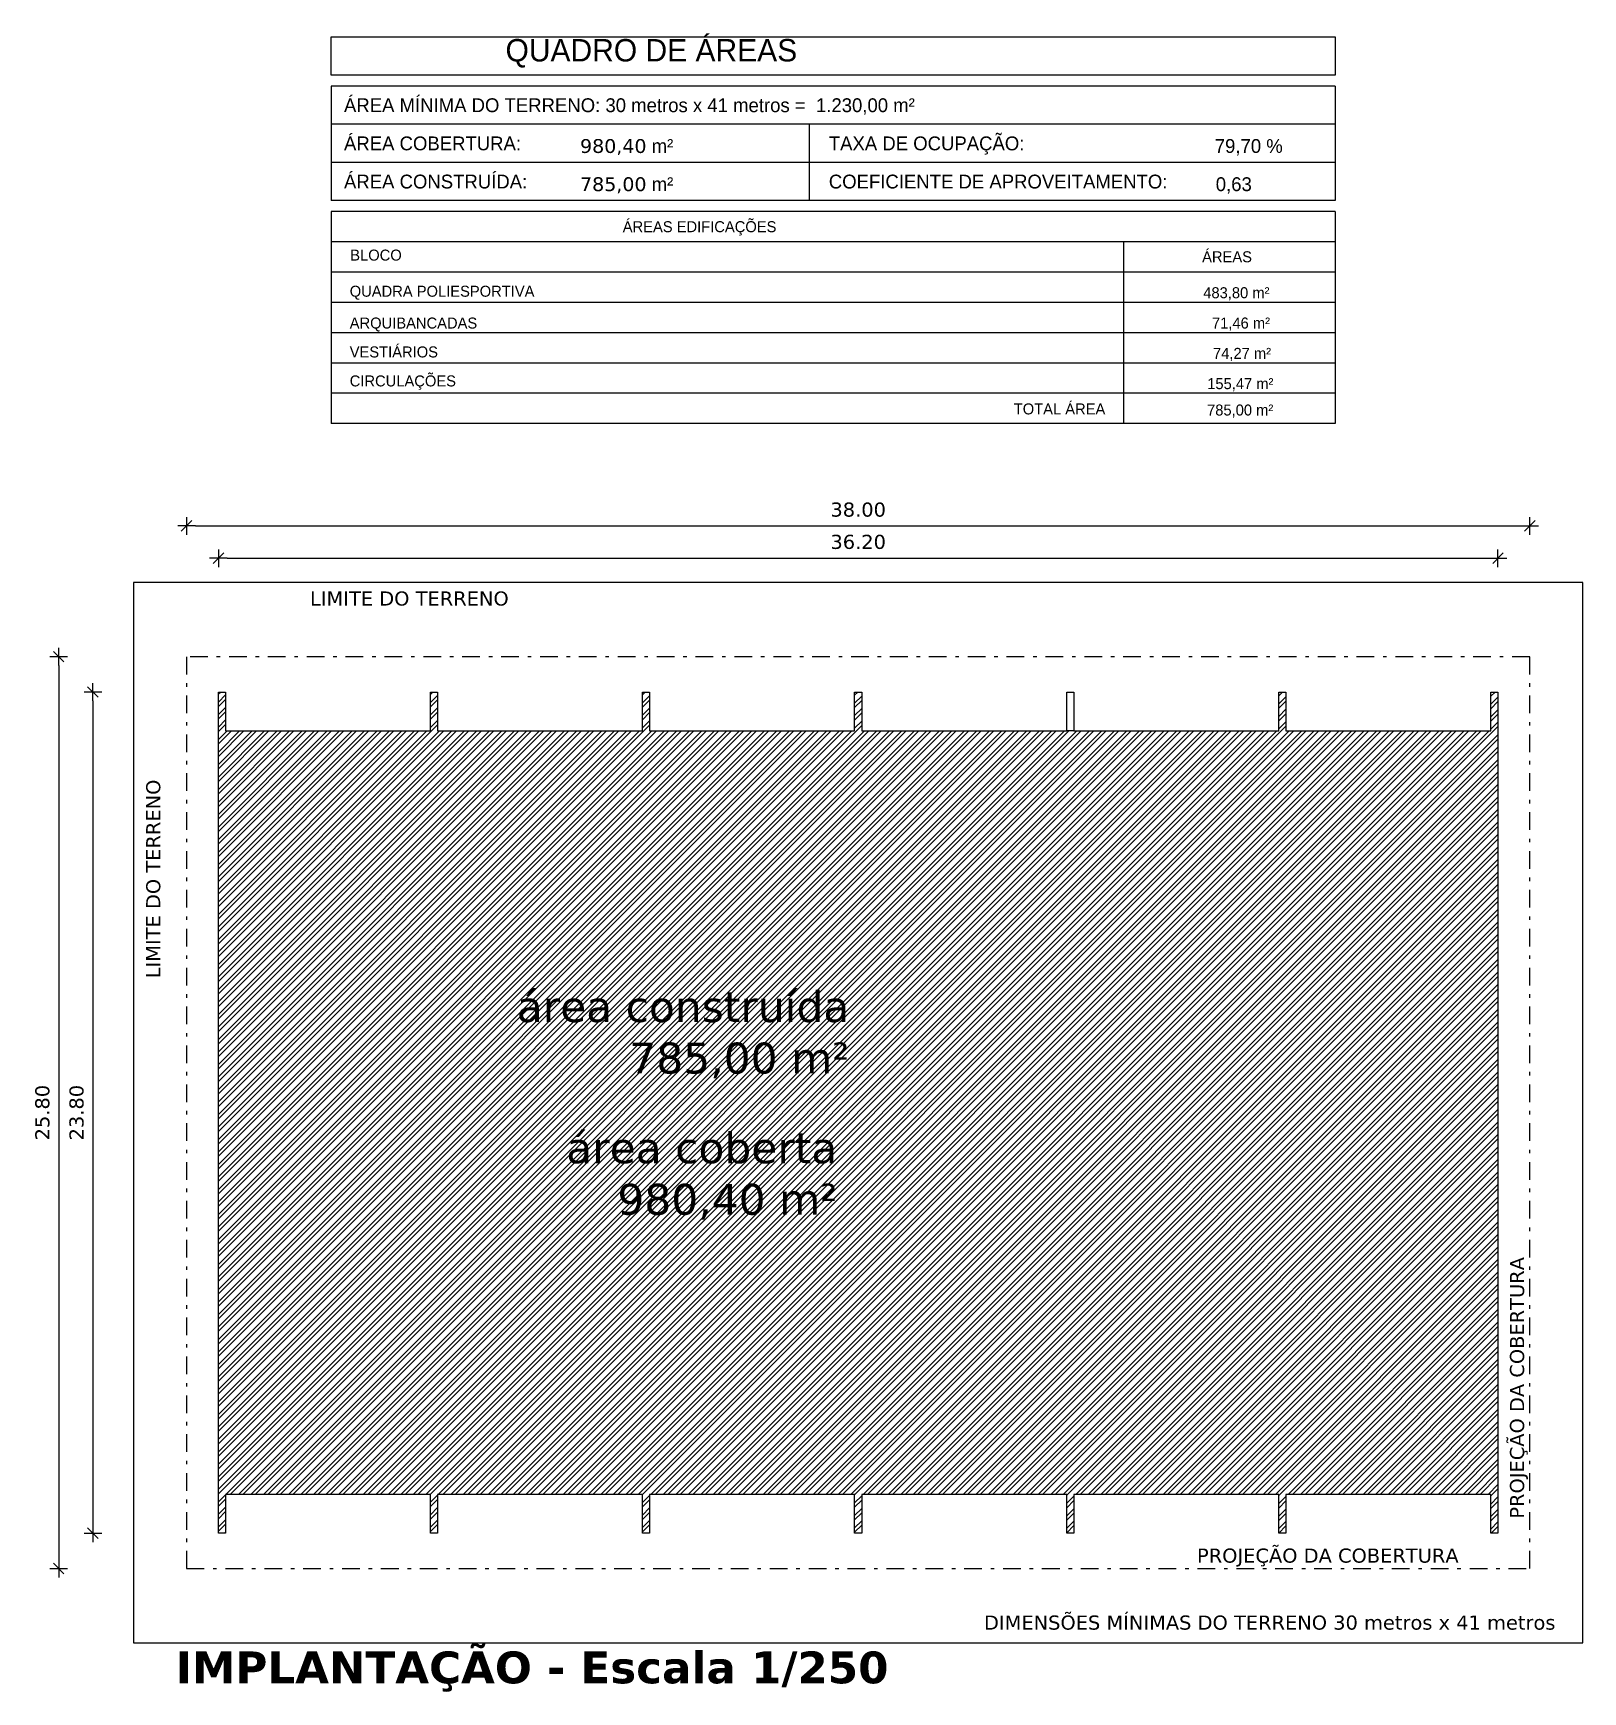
# Model space of a CAD drawing. Header units: inches. Extents: x -64 to 509, y -100 to 268.
# Drawn here: x -19.76 to 24.08, y 71.44 to 118.37 of the extents above; entities that cross this region are included whole.
import ezdxf

# ---------------------------------------------------------------- set-up
doc = ezdxf.new("R2010")
doc.units = ezdxf.units.IN
doc.header["$MEASUREMENT"] = 0
doc.header["$PDMODE"] = 35
doc.linetypes.add('DASHDOT', pattern=[1, 0.5, -0.25, 0, -0.25])
for name, color, linetype in [('ARQ-CTA-1_250', 1, 'Continuous'), ('ARQ-SMB-1_100', 1, 'Continuous'), ('ARQ-TXT-1_050', 2, 'Continuous'), ('ARQ-TXT-1_100', 2, 'Continuous'), ('cor', 7, 'Continuous'), ('COTA', 1, 'Continuous'), ('HACHURA', 1, 'Continuous'), ('PAREDE2', 140, 'Continuous'), ('Projeção superior', 8, 'DASHDOT'), ('vistas', 1, 'Continuous')]:
    doc.layers.add(name, color=color, linetype=linetype)
doc.styles.add('ESC-50-A20', font='romans.shx', dxfattribs={"height": 0.1})
doc.styles.add('FNDE Texto Cota 0250', font='verdana.ttf', dxfattribs={"height": 0.4})
doc.styles.get("Standard").update_dxf_attribs({"font": 'verdana.ttf'})
doc.styles.add('style1', font='GOTHIC.TTF')
doc.dimstyles.new('FNDE 1-0250', dxfattribs={"dimscale": 2.5, "dimtxt": 0.4, "dimasz": 0.1, "dimexe": 0.15, "dimexo": 0.15, "dimgap": 0.1, "dimtad": 1, "dimzin": 4, "dimdsep": 46, "dimtxsty": 'FNDE Texto Cota 0250', "dimblk": 'tic', "dimcen": 0.15, "dimdle": 0.15, "dimse1": 1, "dimse2": 1, "dimclrd": 251, "dimclre": 251, "dimclrt": 256, "dimaunit": 1, "dimadec": 3, "dimazin": 0, "dimtfac": 1, "dimtix": 1, "dimtmove": 2, "dimatfit": 3, "dimldrblk": 'tic', "dimfxl": 0.15, "dimtvp": 1, "dimtolj": 1, "dimtzin": 0, "dimarcsym": 0})

# ---------------------------------------------------------------- blocks, each defined once
blk = doc.blocks.new('tic')
at = {"color": 251}
for p, q in [((-1, 0), (1, 0)), ((0, -1), (0, 1))]:
    blk.add_line(p, q, dxfattribs=at)
blk.add_line((-0.6, -0.6), (0.6, 0.6))
blk = doc.blocks.new('*D636')
at = {"layer": 'ARQ-CTA-1_250', "color": 251, "lineweight": -2, "transparency": 16777216}
blk.add_line((-15.171, 104.431), (22.329, 104.431), dxfattribs=at)
at = {"layer": 'DEFPOINTS', "color": 0, "transparency": 16777216}
for p in [(22.579, 104.431), (-15.421, 102.062), (22.579, 102.062)]:
    blk.add_point(p, dxfattribs=at)
at = {"layer": 'ARQ-CTA-1_250', "color": 251, "lineweight": -2, "transparency": 16777216, "xscale": 0.25, "yscale": 0.25, "zscale": 0.25, "rotation": 180}
blk.add_blockref('tic', (-15.421, 104.431), dxfattribs=at)
at = {"layer": 'ARQ-CTA-1_250', "color": 251, "lineweight": -2, "transparency": 16777216, "xscale": 0.25, "yscale": 0.25, "zscale": 0.25}
blk.add_blockref('tic', (22.579, 104.431), dxfattribs=at)
at = {"layer": 'ARQ-CTA-1_250', "transparency": 16777216, "insert": (3.579, 104.89), "char_height": 0.4, "attachment_point": 5, "style": 'FNDE Texto Cota 0250'}
blk.add_mtext('\\A1;38.00', dxfattribs=at)
blk = doc.blocks.new('*D637')
at = {"layer": 'ARQ-CTA-1_250', "color": 251, "lineweight": -2, "transparency": 16777216}
blk.add_line((-19.039, 100.482), (-19.039, 75.182), dxfattribs=at)
at = {"layer": 'DEFPOINTS', "color": 0, "transparency": 16777216}
for p in [(-17.157, 100.732), (-19.039, 74.932), (-17.157, 74.932)]:
    blk.add_point(p, dxfattribs=at)
at = {"layer": 'ARQ-CTA-1_250', "color": 251, "lineweight": -2, "transparency": 16777216, "xscale": 0.25, "yscale": 0.25, "zscale": 0.25}
for p, rotation in [((-19.039, 100.732), 90), ((-19.039, 74.932), 270)]:
    blk.add_blockref('tic', p, dxfattribs=dict(at, rotation=rotation))
at = {"layer": 'ARQ-CTA-1_250', "transparency": 16777216, "insert": (-19.499, 87.832), "char_height": 0.4, "attachment_point": 5, "rotation": 90, "style": 'FNDE Texto Cota 0250'}
blk.add_mtext('\\A1;25.80', dxfattribs=at)
blk = doc.blocks.new('*D638')
at = {"layer": 'ARQ-CTA-1_250', "color": 251, "lineweight": -2, "transparency": 16777216}
blk.add_line((-18.073, 99.482), (-18.073, 76.182), dxfattribs=at)
at = {"layer": 'DEFPOINTS', "color": 0, "transparency": 16777216}
for p in [(-16.604, 99.732), (-18.073, 75.932), (-16.604, 75.932)]:
    blk.add_point(p, dxfattribs=at)
at = {"layer": 'ARQ-CTA-1_250', "color": 251, "lineweight": -2, "transparency": 16777216, "xscale": 0.25, "yscale": 0.25, "zscale": 0.25}
for p, rotation in [((-18.073, 99.732), 90), ((-18.073, 75.932), 270)]:
    blk.add_blockref('tic', p, dxfattribs=dict(at, rotation=rotation))
at = {"layer": 'ARQ-CTA-1_250', "transparency": 16777216, "insert": (-18.532, 87.832), "char_height": 0.4, "attachment_point": 5, "rotation": 90, "style": 'FNDE Texto Cota 0250'}
blk.add_mtext('\\A1;23.80', dxfattribs=at)
blk = doc.blocks.new('*D639')
at = {"layer": 'ARQ-CTA-1_250', "color": 251, "lineweight": -2, "transparency": 16777216}
blk.add_line((-14.271, 103.518), (21.429, 103.518), dxfattribs=at)
at = {"layer": 'DEFPOINTS', "color": 0, "transparency": 16777216}
for p in [(21.679, 103.518), (-14.521, 102.492), (21.679, 101.492)]:
    blk.add_point(p, dxfattribs=at)
at = {"layer": 'ARQ-CTA-1_250', "color": 251, "lineweight": -2, "transparency": 16777216, "xscale": 0.25, "yscale": 0.25, "zscale": 0.25, "rotation": 180}
blk.add_blockref('tic', (-14.521, 103.518), dxfattribs=at)
at = {"layer": 'ARQ-CTA-1_250', "color": 251, "lineweight": -2, "transparency": 16777216, "xscale": 0.25, "yscale": 0.25, "zscale": 0.25}
blk.add_blockref('tic', (21.679, 103.518), dxfattribs=at)
at = {"layer": 'ARQ-CTA-1_250', "transparency": 16777216, "insert": (3.579, 103.977), "char_height": 0.4, "attachment_point": 5, "style": 'FNDE Texto Cota 0250'}
blk.add_mtext('\\A1;36.20', dxfattribs=at)

msp = doc.modelspace()

# ---------------------------------------------------------------- hatches: boundary and pattern name
at = {"layer": 'cor', "linetype": 'DASHDOT'}
h = msp.add_hatch(dxfattribs=at)
h.set_pattern_fill('STEEL', color=8, scale=2)
h.set_pattern_definition([(45, (0, 0), (-0.1767767, 0.1767767), []), (45, (0, 0.125), (-0.1767767, 0.1767767), [])])
h.paths.add_polyline_path([(15.679, 99.732), (15.679, 98.632), (21.479, 98.632), (21.479, 99.732), (21.679, 99.732), (21.679, 75.932), (21.479, 75.932), (21.479, 77.032), (15.679, 77.032), (15.679, 75.932), (15.479, 75.932), (15.479, 77.032), (9.679, 77.032), (9.679, 75.932), (9.479, 75.932), (9.479, 77.032), (3.679, 77.032), (3.679, 75.932), (3.479, 75.932), (3.479, 77.032), (-2.321, 77.032), (-2.321, 75.932), (-2.521, 75.932), (-2.521, 77.032), (-8.321, 77.032), (-8.321, 75.932), (-8.521, 75.932), (-8.521, 77.032), (-14.321, 77.032), (-14.321, 75.932), (-14.521, 75.932), (-14.521, 99.732), (-14.321, 99.732), (-14.321, 98.632), (-8.521, 98.632), (-8.521, 99.732), (-8.321, 99.732), (-8.321, 98.632), (-2.521, 98.632), (-2.521, 99.732), (-2.321, 99.732), (-2.321, 98.632), (3.479, 98.632), (3.479, 99.732), (3.679, 99.732), (3.679, 98.632), (9.479, 98.632), (9.479, 99.732), (9.679, 99.732), (9.679, 98.632), (9.479, 98.632), (9.479, 99.732), (9.679, 99.732), (9.679, 98.632), (15.479, 98.632), (15.479, 99.732)])

# ---------------------------------------------------------------- linework, layer by layer
at = {"layer": 'ARQ-SMB-1_100', "color": 1}
for p, q in [((17.073, 116.877), (-11.326, 116.877)), ((-11.326, 116.877), (-11.326, 113.637)), ((17.073, 116.877), (17.073, 113.637)), ((17.073, 115.797), (-11.326, 115.797)), ((2.191, 115.797), (2.191, 113.637)), ((17.073, 114.717), (-11.326, 114.717)), ((17.073, 113.637), (-11.326, 113.637)), ((17.073, 113.329), (-11.326, 113.329)), ((-11.326, 113.329), (-11.326, 107.325)), ((17.073, 113.329), (17.073, 107.325)), ((17.073, 112.471), (-11.326, 112.471)), ((11.084, 112.471), (11.084, 107.325)), ((17.073, 111.613), (-11.326, 111.613)), ((17.073, 110.756), (-11.326, 110.756)), ((17.073, 109.898), (-11.326, 109.898)), ((17.073, 109.04), (-11.326, 109.04)), ((17.073, 108.183), (-11.326, 108.183)), ((17.073, 107.325), (-11.326, 107.325))]:
    msp.add_line(p, q, dxfattribs=at)
msp.add_lwpolyline([(-11.326, 118.266), (17.073, 118.266), (17.073, 117.186), (-11.326, 117.186), (-11.326, 118.266)], dxfattribs=at)
at = {"layer": 'COTA'}
msp.add_lwpolyline([(-16.921, 72.832), (24.079, 72.832), (24.079, 102.832), (-16.921, 102.832)], close=True, dxfattribs=at)
at = {"layer": 'Projeção superior'}
msp.add_lwpolyline([(22.579, 100.732), (-15.421, 100.732), (-15.421, 74.932), (22.579, 74.932)], close=True, dxfattribs=at)
at = {"layer": 'vistas', "color": 4}
msp.add_lwpolyline([(15.679, 99.732), (15.679, 98.632), (21.479, 98.632), (21.479, 99.732), (21.679, 99.732), (21.679, 75.932), (21.479, 75.932), (21.479, 77.032), (15.679, 77.032), (15.679, 75.932), (15.479, 75.932), (15.479, 77.032), (9.679, 77.032), (9.679, 75.932), (9.479, 75.932), (9.479, 77.032), (3.679, 77.032), (3.679, 75.932), (3.479, 75.932), (3.479, 77.032), (-2.321, 77.032), (-2.321, 75.932), (-2.521, 75.932), (-2.521, 77.032), (-8.321, 77.032), (-8.321, 75.932), (-8.521, 75.932), (-8.521, 77.032), (-14.321, 77.032), (-14.321, 75.932), (-14.521, 75.932), (-14.521, 99.732), (-14.321, 99.732), (-14.321, 98.632), (-8.521, 98.632), (-8.521, 99.732), (-8.321, 99.732), (-8.321, 98.632), (-2.521, 98.632), (-2.521, 99.732), (-2.321, 99.732), (-2.321, 98.632), (3.479, 98.632), (3.479, 99.732), (3.679, 99.732), (3.679, 98.632), (9.479, 98.632), (9.479, 99.732), (9.679, 99.732), (9.679, 98.632), (9.479, 98.632), (9.479, 99.732), (9.679, 99.732), (9.679, 98.632), (15.479, 98.632), (15.479, 99.732), (15.679, 99.732)], dxfattribs=at)

# ---------------------------------------------------------------- texts
at = {"layer": 'ARQ-CTA-1_250', "char_height": 0.4, "attachment_point": 5, "style": 'FNDE Texto Cota 0250'}
for s, insert in [('\\A1;LIMITE DO TERRENO', (-9.119, 102.374)), ('\\A1;PROJEÇÃO DA COBERTURA ', (16.865, 75.244)), ('\\A1;DIMENSÕES MÍNIMAS DO TERRENO 30 metros x 41 metros ', (15.221, 73.4))]:
    msp.add_mtext(s, dxfattribs=dict(at, insert=insert))
at = {"layer": 'ARQ-CTA-1_250', "char_height": 0.4, "attachment_point": 5, "rotation": 90, "style": 'FNDE Texto Cota 0250'}
for s, insert in [('\\A1;LIMITE DO TERRENO', (-16.361, 94.443)), ('\\A1;PROJEÇÃO DA COBERTURA ', (22.273, 80.045))]:
    msp.add_mtext(s, dxfattribs=dict(at, insert=insert))
at = {"layer": 'ARQ-TXT-1_050', "char_height": 0.87381, "attachment_point": 9, "style": 'ESC-50-A20'}
for s, insert in [('{\\fVerdana|b0|i0|c0|p34;área construída \\P785,00 m² }', (3.328, 88.8)), ('{\\fVerdana|b0|i0|c0|p34;área coberta  \\P980,40 m² }', (2.989, 84.804))]:
    msp.add_mtext(s, dxfattribs=dict(at, insert=insert))
at = {"layer": 'ARQ-TXT-1_100', "attachment_point": 1, "style": 'style1'}
for s, insert, char_height, width in [('{\\C4;ÁREA MÍNIMA DO TERRENO: 30 metros x 41 metros =  1.230,00 m²}', (-10.968, 116.53), 0.39191, 20.20913), ('{\\C4;ÁREA COBERTURA: }', (-10.968, 115.45), 0.39191, 24.82109), ('{\\C4;TAXA DE OCUPAÇÃO: }', (2.748, 115.45), 0.39191, 8.37335), ('{\\C4;ÁREA CONSTRUÍDA: }', (-10.968, 114.37), 0.39191, 24.82109), ('{\\C4;COEFICIENTE DE APROVEITAMENTO: }', (2.748, 114.37), 0.39191, 10.06509), ('{\\C4;ÁREAS EDIFICAÇÕES}', (-3.082, 113.053), 0.31122, 19.7108), ('{\\C4;BLOCO}', (-10.791, 112.249), 0.31122, 19.7108), ('{\\C4;ÁREAS }', (13.309, 112.202), 0.31122, 2.56946)]:
    msp.add_mtext(s, dxfattribs=dict(at, insert=insert, char_height=char_height, width=width))
for s, width, insert, char_height in [('{\\fVerdana|b0|i0|c0|p34;980,40} m²', 5.37897, (-4.29, 115.376), 0.39191), ('79,70 %', 2.49425, (13.667, 115.376), 0.3919), ('{\\fVerdana|b0|i0|c0|p34;785,00} m²', 3.87063, (-4.29, 114.296), 0.39191), ('0,63', 1.6007, (13.695, 114.296), 0.3919), ('QUADRA POLIESPORTIVA ', 49.48049, (-10.806, 111.227), 0.31122), ('483,80 m²', 2.96946, (13.341, 111.185), 0.3112), ('ARQUIBANCADAS', 49.48049, (-10.806, 110.327), 0.31122), ('71,46 m²', 2.62634, (13.588, 110.327), 0.3112), ('VESTIÁRIOS', 49.48049, (-10.806, 109.509), 0.3112), ('74,27 m²', 2.55146, (13.617, 109.469), 0.3112), ('CIRCULAÇÕES ', 49.48049, (-10.806, 108.689), 0.31122), ('155,47 m²', 2.8896, (13.453, 108.612), 0.3112), ('TOTAL ÁREA ', 2.61235, (7.98, 107.897), 0.31122), ('785,00 m²', 3.05984, (13.449, 107.866), 0.3112)]:
    msp.add_mtext_dynamic_manual_height_columns(s, width=width, gutter_width=0.5, heights=[0], dxfattribs=dict(at, insert=insert, char_height=char_height))
at = {"layer": 'HACHURA', "insert": (-15.728, 72.586), "char_height": 0.9, "attachment_point": 1}
msp.add_mtext('{\\fVerdana|b1|i0|c0|p34;IMPLANTAÇÃO - Escala 1/250}', dxfattribs=at)
at = {"layer": 'PAREDE2', "color": 4, "insert": (-6.398, 118.207), "char_height": 0.63452, "width": 24.82109, "attachment_point": 1, "style": 'style1'}
msp.add_mtext('{\\C4;QUADRO DE ÁREAS}', dxfattribs=at)

# ---------------------------------------------------------------- dimensions: what is measured, and where the dimension line sits
at = {"layer": 'ARQ-CTA-1_250'}
for base, p1, p2, picture, middle in [((22.579, 104.431), (-15.421, 102.062), (22.579, 102.062), '*D636', (3.579, 104.89)), ((21.679, 103.518), (-14.521, 102.492), (21.679, 101.492), '*D639', (3.579, 103.977))]:
    dim = msp.add_linear_dim(base=base, p1=p1, p2=p2, dimstyle='FNDE 1-0250', dxfattribs=at)
    dim.commit()
    dim.dimension.update_dxf_attribs({"geometry": picture, "text_midpoint": middle})
for base, p1, p2, picture, middle in [((-19.039, 74.932), (-17.157, 100.732), (-17.157, 74.932), '*D637', (-19.499, 87.832)), ((-18.073, 75.932), (-16.604, 99.732), (-16.604, 75.932), '*D638', (-18.532, 87.832))]:
    dim = msp.add_linear_dim(base=base, p1=p1, p2=p2, angle=90, dimstyle='FNDE 1-0250', dxfattribs=at)
    dim.commit()
    dim.dimension.update_dxf_attribs({"geometry": picture, "text_midpoint": middle})

doc.saveas('drawing.dxf')
